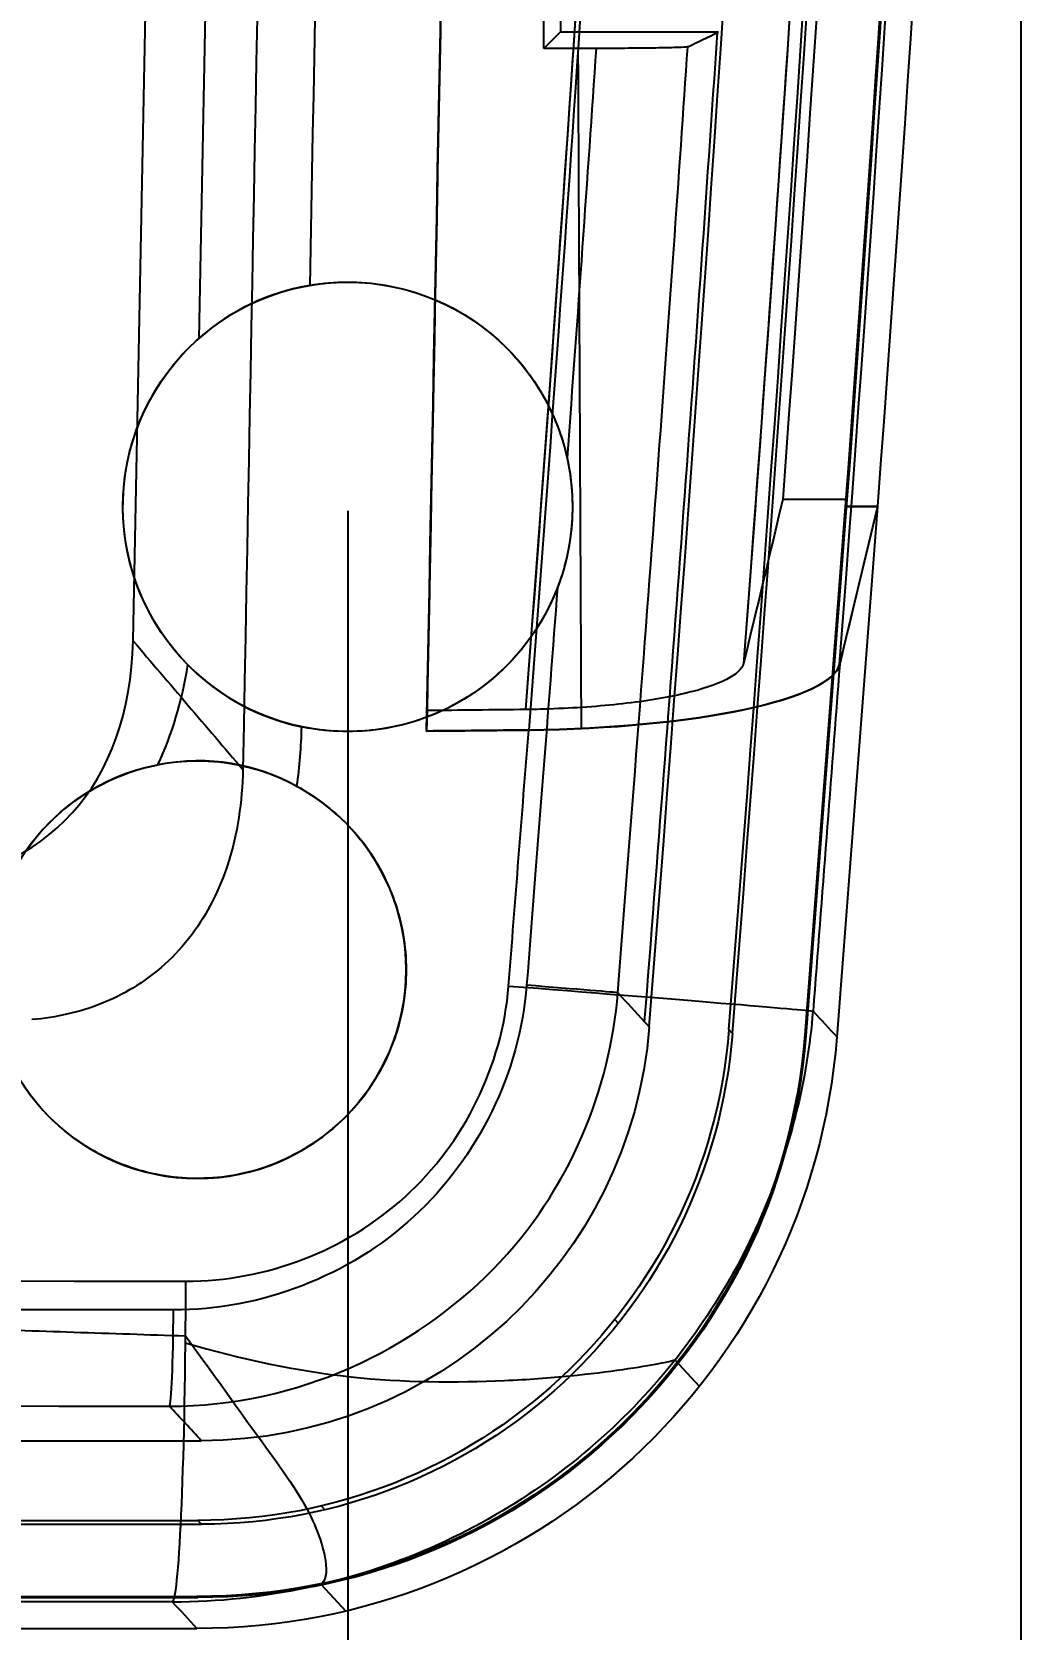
# Model space of a CAD drawing. Header units: inches. Extents: x -850 to 339, y -315 to 884.
# Drawn here: x -644.78 to -629.28, y 413.66 to 438.54 of the extents above; entities that cross this region are included whole.
import ezdxf

# ---------------------------------------------------------------- set-up
doc = ezdxf.new("R2010")
doc.units = ezdxf.units.IN
doc.header["$MEASUREMENT"] = 0
for name, color, linetype, true_color in [('AUXIL$14', 7, 'Continuous', 0xffffff), ('AUXIL$9', 7, 'Continuous', 0xffffff), ('ORTHO$15', 7, 'Continuous', 0xffffff), ('ORTHO$3', 7, 'Continuous', 0xffffff)]:
    doc.layers.add(name, color=color, linetype=linetype, true_color=true_color)
for name, color, linetype in [('VE200I1092$1110100111011', 255, 'Continuous'), ('VE200I1106$0000000000011', 255, 'Continuous'), ('VE200I1111$0000000000011', 255, 'Continuous'), ('VE200I1121$0010000001011', 255, 'Continuous'), ('VE200I1122$0110100001011', 255, 'Continuous'), ('VE200I1155$0000000000011', 255, 'Continuous'), ('VE200I1156$0000000000011', 255, 'Continuous'), ('VE200I1157$0000000000011', 255, 'Continuous'), ('VE200I1160$0000000000011', 255, 'Continuous'), ('VE200I1161$0000000000011', 255, 'Continuous'), ('VE200I1162$0000000000011', 255, 'Continuous'), ('VE200I1163$0000000000011', 255, 'Continuous'), ('VE200I1164$0000000000011', 255, 'Continuous'), ('VE200I1304$0010000001011', 255, 'Continuous'), ('VE200I1305$1110101111011', 255, 'Continuous'), ('VE200I1306$1000001110011', 255, 'Continuous'), ('VE200I1307$0110101011011', 255, 'Continuous'), ('VE200I1308$0000001010011', 255, 'Continuous'), ('VE200I1309$0000000000011', 255, 'Continuous'), ('VE200I1310$0000000000011', 255, 'Continuous'), ('VE200I1311$0000000000011', 255, 'Continuous'), ('VE200I1312$0000000000011', 255, 'Continuous'), ('VE200I1385$0000000000011', 255, 'Continuous'), ('VE200I1387$0000000000011', 255, 'Continuous'), ('VE200I1388$0000000000011', 255, 'Continuous'), ('VE200I1389$0000000000011', 255, 'Continuous'), ('VE200I1390$0000000000011', 255, 'Continuous'), ('VE200I1391$0000000000011', 255, 'Continuous'), ('VE200I356$1100101110011', 255, 'Continuous'), ('VE200I359$1100111110011', 255, 'Continuous'), ('VE200I362$1110101111011', 255, 'Continuous'), ('VE200I363$0000000000011', 255, 'Continuous'), ('VE200I367$0110101011011', 255, 'Continuous'), ('VE200I368$1110101111011', 255, 'Continuous'), ('VE200I369$1110101111011', 255, 'Continuous'), ('VE200I371$1110101111011', 255, 'Continuous'), ('VE200I375$0010000001011', 255, 'Continuous'), ('VE200I390$0000000000011', 255, 'Continuous'), ('VE200I391$0000000000011', 255, 'Continuous'), ('VE200I392$0110101011011', 255, 'Continuous'), ('VE200I393$0000000000011', 255, 'Continuous'), ('VE200I394$1100101110011', 255, 'Continuous'), ('VE200I400$0000000000011', 255, 'Continuous'), ('VE200I402$0000000000011', 255, 'Continuous'), ('VE200I403$0000000000011', 255, 'Continuous'), ('VE200I418$0000000000011', 255, 'Continuous'), ('VE200I419$0000000000011', 255, 'Continuous'), ('VE200I420$0000000000011', 255, 'Continuous'), ('VE200I496$0000000000011', 255, 'Continuous'), ('VE200I497$0000000000011', 255, 'Continuous'), ('VE200I527$0000000000011', 255, 'Continuous'), ('VE200I528$0000000000011', 255, 'Continuous'), ('VE200I575$0001000000011', 255, 'Continuous'), ('VE200I576$0000000000011', 255, 'Continuous'), ('VE200I587$0000000000011', 255, 'Continuous'), ('VE200I588$0000000000011', 255, 'Continuous'), ('VE200I589$0000000000011', 255, 'Continuous'), ('VE200I612$1111101111011', 255, 'Continuous'), ('VE200I613$1110101111011', 255, 'Continuous'), ('VE200I614$1110101111011', 255, 'Continuous'), ('VE200I615$1100100100011', 255, 'Continuous'), ('VE200I616$1000001100011', 255, 'Continuous'), ('VE200I623$1100101110011', 255, 'Continuous'), ('VE200I650$1110101111011', 255, 'Continuous'), ('VE200I652$0000000000011', 255, 'Continuous'), ('VE200I653$0000000000011', 255, 'Continuous'), ('VE200I662$1110101111011', 255, 'Continuous'), ('VE200I663$1110101111011', 255, 'Continuous'), ('VE200I664$1110101111011', 255, 'Continuous'), ('VE200I665$1110101111011', 255, 'Continuous'), ('VE200I666$1110101111011', 255, 'Continuous'), ('VE200I668$0110101011011', 255, 'Continuous'), ('VE200I669$0110101011011', 255, 'Continuous'), ('VE200I671$0000000000011', 255, 'Continuous'), ('VE200I672$0000000000011', 255, 'Continuous'), ('VE200I684$0110101011011', 255, 'Continuous'), ('VE200I685$0110101011011', 255, 'Continuous'), ('VE200I718$1010000101011', 255, 'Continuous'), ('VE200I719$1110100101011', 255, 'Continuous'), ('VE200I720$1111100101011', 255, 'Continuous'), ('VE200I740$0000000000011', 255, 'Continuous'), ('VE200I759$0000000000011', 255, 'Continuous'), ('VE200I765$0000000000011', 255, 'Continuous'), ('VE200I766$0000000000011', 255, 'Continuous'), ('VE200I767$0000000000011', 255, 'Continuous'), ('VE200I776$0000000000011', 255, 'Continuous'), ('VE200I777$0000000000011', 255, 'Continuous'), ('VE200I778$0000000000011', 255, 'Continuous'), ('VE200I779$0000000000011', 255, 'Continuous'), ('VE200I847$0110101011011', 255, 'Continuous'), ('VE200I848$0110101011011', 255, 'Continuous'), ('VE200I850$0000000000011', 255, 'Continuous'), ('VE200I863$0010000001011', 255, 'Continuous'), ('VE200I864$0110100001011', 255, 'Continuous'), ('VE200I878$0000000000011', 255, 'Continuous'), ('VE200I879$0000000000111', 255, 'Continuous'), ('VE200I887$0110101011011', 255, 'Continuous'), ('VE200I889$0000000000011', 255, 'Continuous'), ('VE200I890$0000000000011', 255, 'Continuous'), ('VE200I891$0000000000011', 255, 'Continuous'), ('VE200I892$0000000000011', 255, 'Continuous'), ('VE200I893$0000000000011', 255, 'Continuous'), ('VE200I909$0000000000011', 255, 'Continuous'), ('VE200I944$1000000100011', 255, 'Continuous'), ('VE200I965$1110101111011', 255, 'Continuous'), ('VE200I966$1000000100011', 255, 'Continuous'), ('VE200I967$1000000100011', 255, 'Continuous'), ('VE200I968$1100101110011', 255, 'Continuous')]:
    doc.layers.add(name, color=color, linetype=linetype)
doc.dimstyles.get("Standard").update_dxf_attribs({"dimtxt": 5, "dimasz": 0.18, "dimexe": 0.18, "dimexo": 0.0625, "dimgap": 0.09, "dimtad": 0, "dimtih": 1, "dimtoh": 1, "dimzin": 0, "dimdsep": 46, "dimtxsty": 'Standard', "dimcen": 0.09, "dimclrt": 3, "dimadec": 0, "dimazin": 0, "dimtfac": 1, "dimtofl": 0, "dimtmove": 0, "dimatfit": 3, "dimfxl": 0, "dimtolj": 1, "dimtzin": 0, "dimarcsym": 0})

# ---------------------------------------------------------------- blocks, each defined once
blk = doc.blocks.new('*D51')
at = {"color": 0, "lineweight": -2}
for p, q in [((-711.048, 482.323), (-711.048, 390.817)), ((-629.379, 479.825), (-629.379, 390.817)), ((-710.868, 390.997), (-679.47, 390.997)), ((-629.559, 390.997), (-660.957, 390.997))]:
    blk.add_line(p, q, dxfattribs=at)
at = {"color": 0}
for points in [[(-710.868, 391.027), (-710.868, 390.967), (-711.048, 390.997)], [(-629.559, 391.027), (-629.559, 390.967), (-629.379, 390.997)]]:
    blk.add_solid(points, dxfattribs=at)
at = {"layer": 'Defpoints', "color": 0}
for p in [(-711.048, 482.386, 0.5), (-629.379, 479.888, 0.5), (-629.379, 390.997)]:
    blk.add_point(p, dxfattribs=at)
at = {"color": 3, "insert": (-670.213, 390.997), "char_height": 5, "attachment_point": 5}
blk.add_mtext('\\A1;81.67', dxfattribs=at)
blk = doc.blocks.new('*D45')
at = {"color": 0, "lineweight": -2}
for p, q in [((-700.54, 431.081), (-700.54, 406.288)), ((-639.86, 431.081), (-639.86, 406.288)), ((-700.36, 406.468), (-679.874, 406.468)), ((-640.04, 406.468), (-660.527, 406.468))]:
    blk.add_line(p, q, dxfattribs=at)
at = {"color": 0}
for points in [[(-700.36, 406.498), (-700.36, 406.438), (-700.54, 406.468)], [(-640.04, 406.498), (-640.04, 406.438), (-639.86, 406.468)]]:
    blk.add_solid(points, dxfattribs=at)
at = {"layer": 'Defpoints', "color": 0}
for p in [(-700.54, 431.143, 8.6), (-639.86, 431.143, 8.6), (-639.86, 406.468)]:
    blk.add_point(p, dxfattribs=at)
at = {"color": 3, "insert": (-670.2, 406.468), "char_height": 5, "attachment_point": 5}
blk.add_mtext('\\A1;60.68', dxfattribs=at)
blk = doc.blocks.new('*D78')
at = {"color": 0, "lineweight": -2}
for p, q in [((-654.843, 521.966), (-649.636, 521.966)), ((-649.816, 521.786), (-649.816, 476.22)), ((-649.816, 425.474), (-649.816, 471.04)), ((-646.671, 425.294), (-649.996, 425.294))]:
    blk.add_line(p, q, dxfattribs=at)
at = {"color": 0}
for points in [[(-649.846, 521.786), (-649.786, 521.786), (-649.816, 521.966)], [(-649.846, 425.474), (-649.786, 425.474), (-649.816, 425.294)]]:
    blk.add_solid(points, dxfattribs=at)
at = {"layer": 'Defpoints', "color": 0}
for p in [(-654.906, 521.966, 2), (-649.816, 425.294), (-646.609, 425.294, 2)]:
    blk.add_point(p, dxfattribs=at)
at = {"color": 3, "insert": (-649.816, 473.63), "char_height": 5, "attachment_point": 5}
blk.add_mtext('\\A1;96.67', dxfattribs=at)

msp = doc.modelspace()

# ---------------------------------------------------------------- linework, layer by layer
at = {"layer": 'AUXIL$14', "color": 9}
for p, q in [((-640.271, 415.582, -13), (-640.216, 415.523, -14.7)), ((-640.008, 414.432, -12.5), (-639.991, 414.414, -13)), ((-640.272, 414.357, -0.711), (-639.891, 413.945, -12.5))]:
    msp.add_line(p, q, dxfattribs=at)
msp.add_open_spline([(-670.2, 419.102, 4.7), (-656.284, 418.7, 4.702), (-642.385, 418.231, 4.051)], degree=2, dxfattribs=at)
msp.add_open_spline([(-642.385, 418.23, 4.051), (-642.016, 417.728, 3.957), (-641.36, 416.793, 3.592), (-640.589, 415.771, 2.693), (-640.29, 415.104, 1.731), (-640.163, 414.596, 0.69), (-640.202, 414.406, -0.139), (-640.29, 414.356, -0.714)], degree=3, knots=[0, 0, 0, 0, 0.256342, 0.512653, 0.638886, 0.763236, 1, 1, 1, 1], dxfattribs=at)
at = {"layer": 'AUXIL$9', "color": 9}
for p, q in [((-635.701, 418.487, -13), (-635.646, 418.428, -14.7)), ((-634.777, 417.756, -12.5), (-634.761, 417.739, -13)), ((-634.763, 417.853, -0.802), (-634.386, 417.445, -12.5))]:
    msp.add_line(p, q, dxfattribs=at)
msp.add_open_spline([(-642.386, 418.124, 4.032), (-641.515, 417.867, 3.973), (-639.853, 417.51, 3.678), (-637.774, 417.499, 2.991), (-636.384, 417.602, 2.085), (-635.549, 417.707, 1.251), (-634.968, 417.807, 0.266), (-634.801, 417.843, -0.443), (-634.764, 417.857, -0.811)], degree=3, knots=[0, 0, 0, 0, 0.27109, 0.530946, 0.655934, 0.775925, 0.890407, 1, 1, 1, 1], dxfattribs=at)
at = {"layer": 'ORTHO$15', "color": 30}
msp.add_open_spline([(-636.275, 438.24, 3.843), (-636.225, 427.704, 3.77)], degree=1, dxfattribs=at)
at = {"layer": 'ORTHO$3', "color": 30}
msp.add_open_spline([(-636.275, 438.24, 3.843), (-636.225, 427.704, 3.77)], degree=1, dxfattribs=at)
at = {"layer": 'VE200I1092$1110100111011', "color": 9, "extrusion": (-0.999142, 0.001445, 0.04139)}
msp.add_arc((-418.152, -27.493, 642.606), 5, 2.0018, 90.0034, dxfattribs=at)
at = {"layer": 'VE200I1106$0000000000011', "color": 9, "extrusion": (-0.999149, 0.00144, 0.041225)}
msp.add_arc((-417.708, -25.887, 642.718), 1.5, 2.0017, 90.0034, dxfattribs=at)
at = {"layer": 'VE200I1111$0000000000011', "color": 9, "extrusion": (0, 0, -1)}
msp.add_ellipse((-642.218, 423.679, -12.5), major_axis=(6.456, -6.984), ratio=0.998871, start_param=5.537637, end_param=7.028722, dxfattribs=at)
at = {"layer": 'VE200I1121$0010000001011', "color": 9}
msp.add_line((-647.85, 414.156, -13), (-642.191, 414.156, -13), dxfattribs=at)
at = {"layer": 'VE200I1122$0110100001011', "color": 9}
msp.add_line((-642.191, 414.156, -13), (-642.207, 414.174, -12.5), dxfattribs=at)
at = {"layer": 'VE200I1155$0000000000011', "color": 9}
msp.add_open_spline([(-640.656, 426.792, 2.048), (-640.336, 426.619, 2.034), (-640.041, 426.389, 2.021), (-639.796, 426.12, 2.01), (-639.552, 425.851, 1.999), (-639.35, 425.535, 1.99), (-639.208, 425.2, 1.983), (-639.066, 424.865, 1.976), (-638.98, 424.501, 1.972), (-638.957, 424.138, 1.971), (-638.934, 423.776, 1.97), (-638.973, 423.404, 1.972), (-639.071, 423.054, 1.977), (-639.169, 422.704, 1.981), (-639.329, 422.367, 1.989), (-639.538, 422.069, 1.998), (-639.746, 421.771, 2.008), (-640.008, 421.505, 2.02), (-640.304, 421.293, 2.033), (-640.599, 421.081, 2.046), (-640.935, 420.917, 2.061), (-641.284, 420.814, 2.076), (-641.633, 420.712, 2.091), (-642.005, 420.668, 2.107), (-642.368, 420.687, 2.122), (-642.732, 420.706, 2.137), (-643.097, 420.787, 2.152), (-643.434, 420.926, 2.165), (-643.771, 421.064, 2.179), (-644.088, 421.262, 2.191), (-644.36, 421.504, 2.202), (-644.62, 421.735, 2.212), (-644.844, 422.011, 2.22), (-645.018, 422.312, 2.227)], degree=3, knots=[0, 0, 0, 0, 0.091322, 0.091322, 0.091322, 0.182648, 0.182648, 0.182648, 0.273906, 0.273906, 0.273906, 0.365088, 0.365088, 0.365088, 0.456254, 0.456254, 0.456254, 0.547471, 0.547471, 0.547471, 0.63878, 0.63878, 0.63878, 0.73017, 0.73017, 0.73017, 0.821593, 0.821593, 0.821593, 0.912993, 0.912993, 0.912993, 1, 1, 1, 1], dxfattribs=at)
at = {"layer": 'VE200I1156$0000000000011', "color": 9, "extrusion": (0, 0, -1)}
msp.add_arc((642.2, 423.932), 3.25, 15.0604, 79.0683, dxfattribs=at)
at = {"layer": 'VE200I1157$0000000000011', "color": 9, "extrusion": (0, 0, -1)}
msp.add_circle((642.2, 423.932, 11.7), 3.25, dxfattribs=at)
at = {"layer": 'VE200I1160$0000000000011', "color": 9}
msp.add_circle((-639.86, 431.143, -4.4), 3.5, dxfattribs=at)
at = {"layer": 'VE200I1161$0000000000011', "color": 9, "extrusion": (0, 0, -1)}
msp.add_arc((639.86, 431.143), 3.5, 315.3268, 48.5037, dxfattribs=at)
at = {"layer": 'VE200I1162$0000000000011', "color": 9}
msp.add_open_spline([(-640.451, 434.593, 2.039), (-640.065, 434.659, 2.022), (-639.662, 434.66, 2.004), (-639.275, 434.594, 1.986), (-638.889, 434.528, 1.968), (-638.508, 434.395, 1.95), (-638.165, 434.205, 1.934), (-637.822, 434.015, 1.917), (-637.507, 433.763, 1.902), (-637.246, 433.47, 1.889), (-636.985, 433.178, 1.876), (-636.772, 432.836, 1.866), (-636.623, 432.473, 1.858), (-636.547, 432.29, 1.854), (-636.488, 432.099, 1.851), (-636.444, 431.906, 1.849)], degree=3, knots=[0, 0, 0, 0, 0.222302, 0.222302, 0.222302, 0.444605, 0.444605, 0.444605, 0.666888, 0.666888, 0.666888, 0.88899, 0.88899, 0.88899, 1, 1, 1, 1], dxfattribs=at)
at = {"layer": 'VE200I1163$0000000000011', "color": 9}
msp.add_open_spline([(-636.444, 431.906, 1.849), (-636.359, 431.524, 1.845), (-636.339, 431.122, 1.835), (-636.384, 430.734, 1.839), (-636.419, 430.443, 1.842), (-636.49, 430.155, 1.852), (-636.595, 429.882, 1.857)], degree=3, knots=[0, 0, 0, 0, 0.573777, 0.573777, 0.573777, 1, 1, 1, 1], dxfattribs=at)
at = {"layer": 'VE200I1164$0000000000011', "color": 9}
msp.add_open_spline([(-636.595, 429.882, 1.857), (-636.737, 429.516, 1.864), (-636.943, 429.17, 1.874), (-637.197, 428.872, 1.887), (-637.451, 428.575, 1.899), (-637.76, 428.316, 1.914), (-638.098, 428.119, 1.931), (-638.436, 427.922, 1.947), (-638.814, 427.78, 1.965), (-639.198, 427.706, 1.982), (-639.583, 427.632, 2), (-639.986, 427.624, 2.019), (-640.374, 427.681, 2.036), (-640.444, 427.691, 2.039), (-640.513, 427.704, 2.042), (-640.581, 427.718, 2.045)], degree=3, knots=[0, 0, 0, 0, 0.239271, 0.239271, 0.239271, 0.478527, 0.478527, 0.478527, 0.717991, 0.717991, 0.717991, 0.957672, 0.957672, 0.957672, 1, 1, 1, 1], dxfattribs=at)
at = {"layer": 'VE200I1304$0010000001011', "color": 9}
msp.add_open_spline([(-631.777, 517.062, -1.093), (-631.704, 513.329, -1.097), (-631.54, 505.86, -1.103), (-631.239, 494.739, -1.106), (-631.207, 483.665, -1.103), (-631.439, 468.926, -1.09), (-632.177, 450.577, -1.06), (-633.146, 435.98, -1.02), (-633.696, 428.704, -0.995)], degree=3, knots=[0, 0, 0, 0, 0.125, 0.25, 0.375, 0.5, 0.75, 1, 1, 1, 1], dxfattribs=at)
at = {"layer": 'VE200I1305$1110101111011', "color": 9}
msp.add_line((-632.198, 428.693, -0.943), (-631.605, 431.149, -12.5), dxfattribs=at)
at = {"layer": 'VE200I1306$1000001110011', "color": 9}
msp.add_line((-631.609, 431.149, -12.5), (-632.107, 431.149, -12.5), dxfattribs=at)
at = {"layer": 'VE200I1307$0110101011011', "color": 9}
msp.add_line((-632.107, 431.149, -12.5), (-632.081, 431.255, -13), dxfattribs=at)
at = {"layer": 'VE200I1308$0000001010011', "color": 9}
msp.add_line((-632.085, 431.255, -13), (-633.086, 431.255, -13), dxfattribs=at)
at = {"layer": 'VE200I1309$0000000000011', "color": 9}
msp.add_open_spline([(-633.086, 431.255, -13), (-633.287, 430.411, -9.027), (-633.49, 429.56, -5.025), (-633.696, 428.704, -0.995)], degree=3, dxfattribs=at)
at = {"layer": 'VE200I1310$0000000000011', "color": 9}
msp.add_open_spline([(-633.696, 428.704, -0.995), (-633.716, 428.618, -0.593), (-633.809, 428.532, -0.189), (-633.964, 428.453, 0.184), (-634.12, 428.374, 0.557), (-634.343, 428.299, 0.909), (-634.616, 428.235, 1.21), (-634.889, 428.171, 1.511), (-635.219, 428.116, 1.769), (-635.579, 428.075, 1.962), (-635.933, 428.035, 2.152), (-636.326, 428.007, 2.284), (-636.725, 427.994, 2.346), (-636.845, 427.99, 2.364), (-636.965, 427.987, 2.376), (-637.086, 427.986, 2.382)], degree=3, knots=[0, 0, 0, 0, 0.234245, 0.234245, 0.234245, 0.468495, 0.468495, 0.468495, 0.702374, 0.702374, 0.702374, 0.932217, 0.932217, 0.932217, 1, 1, 1, 1], dxfattribs=at)
at = {"layer": 'VE200I1311$0000000000011', "color": 9, "extrusion": (-8.87953e-16, -0.978148, -0.207912)}
msp.add_ellipse((-670.2, 570.358, -667.429), major_axis=(0, -142.547, 670.629), ratio=0.978148, start_param=6.233787, end_param=6.236084, dxfattribs=at)
at = {"layer": 'VE200I1312$0000000000011', "color": 9}
msp.add_line((-638.625, 427.97, 2.456), (-638.631, 427.651, 3.958), dxfattribs=at)
at = {"layer": 'VE200I1385$0000000000011', "color": 9}
msp.add_line((-636.807, 438.281, 1.867), (-636.807, 439.897, 1.867), dxfattribs=at)
at = {"layer": 'VE200I1387$0000000000011', "color": 9}
msp.add_line((-636.549, 439.639, -12.9), (-636.549, 438.539, -12.9), dxfattribs=at)
at = {"layer": 'VE200I1388$0000000000011', "color": 9}
msp.add_open_spline([(-634.565, 438.307, 0.38), (-634.571, 438.305, 0.548), (-634.606, 438.302, 0.717), (-634.668, 438.299, 0.873), (-634.729, 438.296, 1.029), (-634.818, 438.294, 1.177), (-634.928, 438.291, 1.305), (-635.037, 438.289, 1.432), (-635.17, 438.287, 1.542), (-635.316, 438.286, 1.626), (-635.462, 438.284, 1.711), (-635.624, 438.283, 1.771), (-635.79, 438.283, 1.802), (-635.857, 438.282, 1.815), (-635.925, 438.282, 1.823), (-635.993, 438.282, 1.826)], degree=3, knots=[0, 0, 0, 0, 0.22696, 0.22696, 0.22696, 0.453894, 0.453894, 0.453894, 0.68122, 0.68122, 0.68122, 0.909055, 0.909055, 0.909055, 1, 1, 1, 1], dxfattribs=at)
at = {"layer": 'VE200I1389$0000000000011', "color": 9, "extrusion": (0, -0.999848, -0.017452)}
msp.add_ellipse((-670.2, 449.964, -667.429), major_axis=(0, -11.697, 670.129), ratio=0.999848, start_param=6.232117, end_param=6.233334, dxfattribs=at)
at = {"layer": 'VE200I1390$0000000000011', "color": 9}
msp.add_line((-636.807, 438.281, 1.867), (-636.549, 438.539, -12.9), dxfattribs=at)
at = {"layer": 'VE200I1391$0000000000011', "color": 9}
msp.add_line((-636.549, 438.539, -12.9), (-634.087, 438.539, -12.9), dxfattribs=at)
at = {"layer": 'VE200I356$1100101110011', "color": 30, "extrusion": (8.87953e-16, 0.978148, 0.207912)}
msp.add_ellipse((-670.2, 570.358, -667.429), major_axis=(0, -142.865, 672.129), ratio=0.978148, start_param=0.046986, end_param=0.049353, dxfattribs=at)
at = {"layer": 'VE200I359$1100111110011', "color": 30, "extrusion": (0.999808, -0.019598, 0)}
msp.add_ellipse((-670.2, -1182.903, -667.429), major_axis=(-672.129, -34289.68), ratio=0.019598, start_param=4.662685, end_param=4.665403, dxfattribs=at)
at = {"layer": 'VE200I362$1110101111011', "color": 30}
msp.add_open_spline([(-629.858, 516.109, -12.5), (-629.716, 509.025, -12.5), (-629.492, 501.942, -12.5), (-629.282, 487.772, -12.5), (-629.332, 480.686, -12.5), (-629.801, 459.437, -12.5), (-630.567, 445.282, -12.5), (-631.611, 431.149, -12.5)], degree=3, knots=[0, 0, 0, 0, 0.25, 0.25, 0.5, 0.5, 1, 1, 1, 1], dxfattribs=at)
at = {"layer": 'VE200I363$0000000000011', "color": 30}
msp.add_line((-632.087, 431.255, -13), (-633.086, 431.255, -13), dxfattribs=at)
at = {"layer": 'VE200I367$0110101011011', "color": 30}
msp.add_open_spline([(-630.341, 516.094, -13), (-630.199, 509.019, -13), (-629.975, 501.946, -13), (-629.765, 487.794, -13), (-629.815, 480.719, -13), (-630.283, 459.496, -13), (-631.047, 445.368, -13), (-632.087, 431.255, -13)], degree=3, knots=[0, 0, 0, 0, 0.25, 0.25, 0.5, 0.5, 1, 1, 1, 1], dxfattribs=at)
at = {"layer": 'VE200I368$1110101111011', "color": 30}
msp.add_open_spline([(-637.042, 427.667, 3.882), (-635.77, 427.68, 3.819), (-634.557, 427.798, 3.264), (-632.799, 428.174, 1.497), (-632.263, 428.428, 0.3), (-632.2, 428.693, -0.943)], degree=3, knots=[0, 0, 0, 0, 0.5, 0.5, 1, 1, 1, 1], dxfattribs=at)
at = {"layer": 'VE200I369$1110101111011', "color": 30}
msp.add_open_spline([(-632.2, 428.693, -0.943), (-631.127, 442.906, -0.996), (-630.301, 457.172, -1.039), (-629.749, 478.943, -1.068), (-629.678, 486.413, -1.072), (-629.821, 497.676, -1.065), (-629.918, 501.406, -1.059), (-630.105, 508.821, -1.049), (-630.186, 512.505, -1.045), (-630.26, 516.216, -1.041)], degree=3, knots=[0, 0, 0, 0, 0.488886, 0.488886, 0.744443, 0.744443, 0.872222, 0.872222, 1, 1, 1, 1], dxfattribs=at)
at = {"layer": 'VE200I371$1110101111011', "color": 30}
msp.add_open_spline([(-634.994, 516.116, 3.777), (-634.92, 512.429, 3.773), (-634.724, 505.054, 3.763), (-634.467, 493.991, 3.749), (-634.444, 482.925, 3.748), (-634.695, 468.172, 3.762), (-635.47, 449.744, 3.803), (-636.474, 435.022, 3.854), (-637.042, 427.667, 3.882)], degree=3, knots=[0, 0, 0, 0, 0.125, 0.25, 0.375, 0.5, 0.75, 1, 1, 1, 1], dxfattribs=at)
at = {"layer": 'VE200I375$0010000001011', "color": 30}
msp.add_open_spline([(-630.358, 516.099, -12.5), (-630.216, 509.015, -12.5), (-629.992, 501.932, -12.5), (-629.783, 487.762, -12.5), (-629.832, 480.677, -12.5), (-630.303, 459.426, -12.5), (-631.07, 445.28, -12.5), (-632.112, 431.149, -12.5)], degree=3, knots=[0, 0, 0, 0, 0.25, 0.25, 0.5, 0.5, 1, 1, 1, 1], dxfattribs=at)
at = {"layer": 'VE200I390$0000000000011', "color": 30}
msp.add_open_spline([(-631.359, 516.948, -13), (-631.219, 509.803, -13), (-630.994, 502.659, -13), (-630.766, 488.366, -13), (-630.808, 481.219, -13), (-631.269, 459.785, -13), (-632.042, 445.511, -13), (-633.086, 431.255, -13)], degree=3, knots=[0, 0, 0, 0, 0.25, 0.25, 0.5, 0.5, 1, 1, 1, 1], dxfattribs=at)
at = {"layer": 'VE200I391$0000000000011', "color": 30}
msp.add_open_spline([(-633.086, 431.255, -13), (-633.286, 430.412, -9.032), (-633.49, 429.561, -5.03), (-633.696, 428.704, -0.995)], degree=3, dxfattribs=at)
at = {"layer": 'VE200I392$0110101011011', "color": 30, "extrusion": (-8.72443e-09, -0.978148, -0.207912)}
msp.add_arc((-25058.442, -1313.284, -419.129), 24456.351, 2.8380415, 2.8392405, dxfattribs=at)
at = {"layer": 'VE200I393$0000000000011', "color": 30}
msp.add_line((-632.112, 431.149, -12.5), (-631.611, 431.149, -12.5), dxfattribs=at)
at = {"layer": 'VE200I394$1100101110011', "color": 30}
msp.add_open_spline([(-631.611, 431.149, -12.5), (-631.801, 430.353, -8.755), (-631.997, 429.534, -4.903), (-632.199, 428.693, -0.943)], degree=3, dxfattribs=at)
at = {"layer": 'VE200I400$0000000000011', "color": 30, "extrusion": (-8.87953e-16, -0.978148, -0.207912)}
msp.add_ellipse((-670.2, 570.358, -667.429), major_axis=(0, -142.547, 670.629), ratio=0.978148, start_param=6.233787, end_param=6.236084, dxfattribs=at)
at = {"layer": 'VE200I402$0000000000011', "color": 30, "extrusion": (0.999808, -0.019598, 0)}
msp.add_ellipse((-670.2, -1182.903, -667.429), major_axis=(-670.629, -34213.155), ratio=0.019598, start_param=4.662574, end_param=4.665288, dxfattribs=at)
at = {"layer": 'VE200I403$0000000000011', "color": 30}
msp.add_line((-638.625, 427.97, 2.456), (-638.631, 427.651, 3.958), dxfattribs=at)
at = {"layer": 'VE200I418$0000000000011', "color": 30}
msp.add_open_spline([(-631.777, 517.062, -1.093), (-631.705, 513.333, -1.097), (-631.624, 509.608, -1.101), (-631.437, 502.156, -1.111), (-631.335, 498.406, -1.116), (-631.176, 487.118, -1.124), (-631.239, 479.612, -1.121), (-631.777, 457.606, -1.093), (-632.604, 443.134, -1.049), (-633.696, 428.704, -0.995)], degree=3, knots=[0, 0, 0, 0, 0.127155, 0.127155, 0.25431, 0.25431, 0.508619, 0.508619, 1, 1, 1, 1], dxfattribs=at)
at = {"layer": 'VE200I419$0000000000011', "color": 30}
msp.add_open_spline([(-633.696, 428.704, -0.995), (-633.716, 428.618, -0.593), (-633.809, 428.532, -0.189), (-633.964, 428.453, 0.184), (-634.12, 428.374, 0.557), (-634.343, 428.299, 0.909), (-634.616, 428.235, 1.21), (-634.889, 428.171, 1.511), (-635.219, 428.116, 1.769), (-635.579, 428.075, 1.962), (-635.933, 428.035, 2.152), (-636.326, 428.007, 2.284), (-636.725, 427.994, 2.346), (-636.845, 427.99, 2.364), (-636.965, 427.987, 2.376), (-637.086, 427.986, 2.382)], degree=3, knots=[0, 0, 0, 0, 0.234245, 0.234245, 0.234245, 0.468495, 0.468495, 0.468495, 0.702374, 0.702374, 0.702374, 0.932217, 0.932217, 0.932217, 1, 1, 1, 1], dxfattribs=at)
at = {"layer": 'VE200I420$0000000000011', "color": 30}
msp.add_open_spline([(-637.086, 427.986, 2.382), (-635.955, 442.699, 2.326), (-635.097, 457.439, 2.281), (-634.551, 479.658, 2.252), (-634.488, 487.126, 2.248), (-634.647, 498.328, 2.257), (-634.748, 502.061, 2.262), (-634.937, 509.527, 2.272), (-635.018, 513.261, 2.277), (-635.091, 516.994, 2.28)], degree=3, knots=[0, 0, 0, 0, 0.497, 0.497, 0.7485, 0.7485, 0.87425, 0.87425, 1, 1, 1, 1], dxfattribs=at)
at = {"layer": 'VE200I496$0000000000011', "color": 9}
msp.add_open_spline([(-635.993, 438.282, 1.826), (-636.128, 436.274, 1.833), (-636.279, 434.148, 1.841), (-636.444, 431.906, 1.849)], degree=3, dxfattribs=at)
at = {"layer": 'VE200I497$0000000000011', "color": 9, "extrusion": (-0.765897, 0.015013, 0.642788)}
msp.add_ellipse((-670.2, 27580.979, -667.429), major_axis=(-513.308, -44632.345, 430.799), ratio=0.015013, start_param=0.916977, end_param=0.91805, dxfattribs=at)
at = {"layer": 'VE200I527$0000000000011', "color": 9, "extrusion": (0.999808, -0.019598, 0)}
msp.add_ellipse((-670.2, -1182.903, -667.429), major_axis=(-670.629, -34213.155), ratio=0.019598, start_param=4.662574, end_param=4.665288, dxfattribs=at)
at = {"layer": 'VE200I528$0000000000011', "color": 9}
msp.add_open_spline([(-637.086, 427.986, 2.382), (-636.517, 435.387, 2.354), (-635.517, 450.203, 2.303), (-634.756, 468.747, 2.263), (-634.518, 483.593, 2.25), (-634.558, 494.729, 2.252), (-634.825, 505.862, 2.266), (-635.019, 513.283, 2.277), (-635.091, 516.994, 2.28)], degree=3, knots=[0, 0, 0, 0, 0.25, 0.5, 0.625, 0.75, 0.875, 1, 1, 1, 1], dxfattribs=at)
at = {"layer": 'VE200I575$0001000000011', "color": 9}
msp.add_open_spline([(-635.236, 423.122, -12.5), (-634.832, 428.257, -12.499), (-634.447, 433.393, -12.499), (-634.102, 438.532, -12.5)], degree=3, dxfattribs=at)
at = {"layer": 'VE200I576$0000000000011', "color": 9}
msp.add_line((-634.102, 438.532, -12.5), (-634.088, 438.539, -12.9), dxfattribs=at)
at = {"layer": 'VE200I587$0000000000011', "color": 9, "extrusion": (-0.078475, -0.996908, 0.003884)}
msp.add_arc((-668.433, 1.829, -372.38), 1.5, 2, 87.1753, dxfattribs=at)
at = {"layer": 'VE200I588$0000000000011', "color": 9}
msp.add_open_spline([(-635.654, 423.574, 0.435), (-635.193, 429.429, 0.412), (-634.832, 434.34, 0.394), (-634.565, 438.307, 0.38)], degree=3, dxfattribs=at)
at = {"layer": 'VE200I589$0000000000011', "color": 9}
msp.add_open_spline([(-634.565, 438.307, 0.38), (-634.41, 438.382, -3.913), (-634.255, 438.457, -8.207), (-634.099, 438.532, -12.5)], degree=3, dxfattribs=at)
at = {"layer": 'VE200I612$1111101111011', "color": 9}
msp.add_open_spline([(-698.02, 419.082, 4.124), (-679.484, 419.109, 4.892), (-660.917, 419.109, 4.892), (-642.381, 419.082, 4.124)], degree=3, dxfattribs=at)
at = {"layer": 'VE200I613$1110101111011', "color": 9}
msp.add_open_spline([(-642.381, 419.082, 4.124), (-641.757, 419.082, 4.098), (-640.512, 419.319, 4.045), (-638.885, 420.307, 3.971), (-637.749, 421.836, 3.916), (-637.404, 423.057, 3.899), (-637.355, 423.679, 3.897)], degree=3, dxfattribs=at)
at = {"layer": 'VE200I614$1110101111011', "color": 9}
msp.add_open_spline([(-637.355, 423.68, 3.897), (-637.251, 425.009, 3.892), (-637.146, 426.338, 3.887), (-637.042, 427.667, 3.882)], degree=3, dxfattribs=at)
at = {"layer": 'VE200I615$1100100100011', "color": 9, "extrusion": (-8.87953e-16, -0.978148, -0.207912)}
msp.add_ellipse((-670.2, 570.358, -667.429), major_axis=(0, -142.865, 672.129), ratio=0.978148, start_param=6.233832, end_param=6.236199, dxfattribs=at)
at = {"layer": 'VE200I616$1000001100011', "color": 9, "extrusion": (-0.999808, 0.019598, 0)}
msp.add_ellipse((-670.2, -1182.903, -667.429), major_axis=(-672.129, -34289.68), ratio=0.019598, start_param=1.617783, end_param=1.6205, dxfattribs=at)
at = {"layer": 'VE200I623$1100101110011', "color": 9}
msp.add_open_spline([(-641.492, 427.051, 4.087), (-641.502, 426.553, 4.087), (-641.574, 426.049, 4.09), (-641.728, 425.575, 4.097), (-641.855, 425.185, 4.102), (-642.043, 424.807, 4.11), (-642.289, 424.478, 4.12), (-642.537, 424.148, 4.131), (-642.853, 423.86, 4.144), (-643.207, 423.647, 4.158), (-643.517, 423.46, 4.17), (-643.863, 423.325, 4.184), (-644.215, 423.244, 4.198), (-644.4, 423.201, 4.205), (-644.588, 423.172, 4.212), (-644.776, 423.156, 4.219)], degree=3, knots=[0, 0, 0, 0, 0.266082, 0.266082, 0.266082, 0.485442, 0.485442, 0.485442, 0.706891, 0.706891, 0.706891, 0.899948, 0.899948, 0.899948, 1, 1, 1, 1], dxfattribs=at)
at = {"layer": 'VE200I650$1110101111011', "color": 9, "extrusion": (0, 0, -1)}
msp.add_ellipse((-642.218, 423.679, -12.5), major_axis=(6.795, -7.352), ratio=0.998871, start_param=5.537612, end_param=7.028695, dxfattribs=at)
at = {"layer": 'VE200I652$0000000000011', "color": 9}
msp.add_line((-647.833, 414.174, -12.5), (-642.207, 414.174, -12.5), dxfattribs=at)
at = {"layer": 'VE200I653$0000000000011', "color": 9}
msp.add_line((-632.738, 422.922, -12.5), (-632.107, 431.149, -12.5), dxfattribs=at)
at = {"layer": 'VE200I662$1110101111011', "color": 9}
msp.add_open_spline([(-632.198, 428.693, -0.943), (-632.337, 426.891, -0.936), (-632.475, 425.09, -0.929), (-632.614, 423.288, -0.922)], degree=3, dxfattribs=at)
at = {"layer": 'VE200I663$1110101111011', "color": 9}
msp.add_open_spline([(-632.614, 423.288, -0.922), (-632.489, 423.153, -4.782), (-632.364, 423.018, -8.641), (-632.239, 422.882, -12.5)], degree=3, dxfattribs=at)
at = {"layer": 'VE200I664$1110101111011', "color": 9}
msp.add_line((-632.239, 422.882, -12.5), (-631.605, 431.149, -12.5), dxfattribs=at)
at = {"layer": 'VE200I665$1110101111011', "color": 9, "extrusion": (-9.15934e-16, -0.978148, -0.207912)}
msp.add_ellipse((-637.208, 428.73, -1.12), major_axis=(1.769, 1.002, -4.716), ratio=0.974312, start_param=1.262765, end_param=2.748392, dxfattribs=at)
at = {"layer": 'VE200I666$1110101111011', "color": 9}
msp.add_open_spline([(-637.355, 423.68, 3.899), (-636.12, 423.583, 3.838), (-633.707, 423.39, 2.752), (-632.659, 423.297, 0.316), (-632.616, 423.288, -0.922)], degree=3, dxfattribs=at)
at = {"layer": 'VE200I668$0110101011011', "color": 9}
msp.add_open_spline([(-631.359, 516.948, -13), (-631.219, 509.803, -13), (-630.994, 502.659, -13), (-630.766, 488.366, -13), (-630.808, 481.219, -13), (-631.269, 459.785, -13), (-632.042, 445.511, -13), (-633.086, 431.255, -13)], degree=3, knots=[0, 0, 0, 0, 0.25, 0.25, 0.5, 0.5, 1, 1, 1, 1], dxfattribs=at)
at = {"layer": 'VE200I669$0110101011011', "color": 9, "extrusion": (0, 0, -1)}
msp.add_ellipse((-642.202, 423.662, -13), major_axis=(6.456, -6.984), ratio=0.998871, start_param=5.537644, end_param=7.028722, dxfattribs=at)
at = {"layer": 'VE200I671$0000000000011', "color": 9}
msp.add_line((-647.85, 415.357, -13), (-642.193, 415.357, -13), dxfattribs=at)
at = {"layer": 'VE200I672$0000000000011', "color": 9}
msp.add_open_spline([(-633.923, 423.001, -13), (-632.705, 438.482, -13), (-631.715, 453.983, -13), (-631.057, 477.269, -13), (-630.967, 485.031, -13), (-631.123, 500.551, -13), (-631.385, 508.311, -13), (-631.541, 516.071, -13)], degree=3, knots=[0, 0, 0, 0, 0.5, 0.5, 0.75, 0.75, 1, 1, 1, 1], dxfattribs=at)
at = {"layer": 'VE200I684$0110101011011', "color": 9}
msp.add_open_spline([(-632.738, 422.922, -12.5), (-632.733, 422.916, -12.667), (-632.727, 422.91, -12.833), (-632.722, 422.905, -13)], degree=3, dxfattribs=at)
at = {"layer": 'VE200I685$0110101011011', "color": 9}
msp.add_line((-632.722, 422.905, -13), (-632.081, 431.255, -13), dxfattribs=at)
at = {"layer": 'VE200I718$1010000101011', "color": 9}
msp.add_line((-647.85, 413.673, -12.5), (-642.207, 413.673, -12.5), dxfattribs=at)
at = {"layer": 'VE200I719$1110100101011', "color": 9}
msp.add_open_spline([(-642.207, 413.673, -12.5), (-642.334, 413.811, -8.566), (-642.461, 413.948, -4.631), (-642.588, 414.085, -0.697)], degree=3, dxfattribs=at)
at = {"layer": 'VE200I720$1111100101011', "color": 9, "extrusion": (0, -0.999391, 0.034899)}
msp.add_ellipse((-670.2, 390.809, -667.254), major_axis=(0, -23.297, -667.129), ratio=0.999391, start_param=3.100191, end_param=3.182994, dxfattribs=at)
at = {"layer": 'VE200I740$0000000000011', "color": 9}
msp.add_line((-641.412, 472.925), (-642.179, 433.765), dxfattribs=at)
at = {"layer": 'VE200I759$0000000000011', "color": 9, "extrusion": (-0.765897, 0.015013, 0.642788)}
msp.add_ellipse((-639.86, 431.143, 2.824), major_axis=(3.499, -0.069, 4.171), ratio=0.642788, start_param=1.760127, end_param=2.314642, dxfattribs=at)
at = {"layer": 'VE200I765$0000000000011', "color": 9}
msp.add_open_spline([(-636.595, 429.882, 1.857), (-636.736, 428.011, 1.864), (-636.896, 425.948, 1.872), (-637.074, 423.692, 1.881)], degree=3, dxfattribs=at)
at = {"layer": 'VE200I766$0000000000011', "color": 9}
msp.add_open_spline([(-637.074, 423.692, 1.881), (-637.128, 423.009, 1.883), (-637.504, 421.669, 1.902), (-638.743, 419.986, 1.962), (-640.524, 418.896, 2.043), (-641.89, 418.634, 2.102), (-642.574, 418.635, 2.13)], degree=3, dxfattribs=at)
at = {"layer": 'VE200I767$0000000000011', "color": 9}
msp.add_open_spline([(-642.574, 418.635, 2.13), (-660.981, 418.661, 2.89), (-679.419, 418.661, 2.89), (-697.826, 418.635, 2.13)], degree=3, dxfattribs=at)
at = {"layer": 'VE200I776$0000000000011', "color": 9}
msp.add_ellipse((-651.323, 434.153), major_axis=(7.334, -8.591), ratio=0.620401, start_param=0.27539, end_param=0.486001, dxfattribs=at)
at = {"layer": 'VE200I777$0000000000011', "color": 9}
msp.add_open_spline([(-642.349, 428.682, 0), (-641.826, 428.154, 0.623), (-641.198, 427.848, 1.31), (-640.581, 427.718, 2.045)], degree=3, dxfattribs=at)
at = {"layer": 'VE200I778$0000000000011', "color": 9}
msp.add_open_spline([(-640.581, 427.718, 2.045), (-640.588, 427.409, 2.045), (-640.612, 427.099, 2.046), (-640.656, 426.792, 2.048)], degree=3, dxfattribs=at)
at = {"layer": 'VE200I779$0000000000011', "color": 9}
msp.add_open_spline([(-640.656, 426.792, 2.048), (-641.293, 427.136, 1.334), (-641.997, 427.282, 0.587), (-642.817, 427.123)], degree=3, dxfattribs=at)
at = {"layer": 'VE200I847$0110101011011', "color": 9}
msp.add_open_spline([(-633.923, 423.001, -13), (-633.905, 422.981, -13.567), (-633.887, 422.961, -14.133), (-633.869, 422.941, -14.7)], degree=3, dxfattribs=at)
at = {"layer": 'VE200I848$0110101011011', "color": 9}
msp.add_open_spline([(-633.869, 422.941, -14.7), (-632.649, 438.43, -14.7), (-631.657, 453.938, -14.7), (-630.998, 477.235, -14.7), (-630.908, 485, -14.7), (-631.063, 500.528, -14.7), (-631.326, 508.291, -14.7), (-631.481, 516.055, -14.7)], degree=3, knots=[0, 0, 0, 0, 0.5, 0.5, 0.75, 0.75, 1, 1, 1, 1], dxfattribs=at)
at = {"layer": 'VE200I850$0000000000011', "color": 9, "extrusion": (0, 0, -1)}
msp.add_ellipse((-642.202, 423.662, -13), major_axis=(5.64, -6.102), ratio=0.998871, start_param=5.537631, end_param=7.028709, dxfattribs=at)
at = {"layer": 'VE200I863$0010000001011', "color": 9}
msp.add_line((-646.25, 415.297, -14.7), (-642.138, 415.297, -14.7), dxfattribs=at)
at = {"layer": 'VE200I864$0110100001011', "color": 9}
msp.add_line((-642.138, 415.297, -14.7), (-642.193, 415.357, -13), dxfattribs=at)
at = {"layer": 'VE200I878$0000000000011', "color": 9}
msp.add_line((-646.25, 416.598, -14.7), (-642.139, 416.598, -14.7), dxfattribs=at)
at = {"layer": 'VE200I879$0000000000111', "color": 9}
msp.add_open_spline([(-635.165, 423.045, -14.7), (-633.948, 438.512, -14.7), (-632.957, 453.999, -14.7), (-632.298, 477.263, -14.7), (-632.208, 485.018, -14.7), (-632.364, 500.524, -14.7), (-632.626, 508.276, -14.7), (-632.782, 516.029, -14.7)], degree=3, knots=[0, 0, 0, 0, 0.5, 0.5, 0.75, 0.75, 1, 1, 1, 1], dxfattribs=at)
at = {"layer": 'VE200I887$0110101011011', "color": 9, "extrusion": (0, 0, -1)}
msp.add_ellipse((-642.147, 423.603, -14.7), major_axis=(5.64, -6.102), ratio=0.998871, start_param=5.537651, end_param=7.028709, dxfattribs=at)
at = {"layer": 'VE200I889$0000000000011', "color": 9}
msp.add_open_spline([(-635.654, 423.574, 0.435), (-635.514, 423.424, -3.877), (-635.375, 423.273, -8.188), (-635.236, 423.122, -12.5)], degree=3, dxfattribs=at)
at = {"layer": 'VE200I890$0000000000011', "color": 9}
msp.add_open_spline([(-635.236, 423.122, -12.5), (-635.212, 423.096, -13.233), (-635.189, 423.07, -13.967), (-635.165, 423.045, -14.7)], degree=3, dxfattribs=at)
at = {"layer": 'VE200I891$0000000000011', "color": 9, "extrusion": (0, 0, -1)}
msp.add_ellipse((-642.147, 423.603, -14.7), major_axis=(4.758, -5.146), ratio=0.998871, start_param=5.537799, end_param=7.028852, dxfattribs=at)
at = {"layer": 'VE200I892$0000000000011', "color": 9}
msp.add_open_spline([(-642.139, 416.598, -14.7), (-642.305, 416.777, -9.572), (-642.47, 416.956, -4.444), (-642.636, 417.135, 0.684)], degree=3, dxfattribs=at)
at = {"layer": 'VE200I893$0000000000011', "color": 9}
msp.add_open_spline([(-642.636, 417.135, 0.684), (-640.629, 417.134, 0.633), (-636.997, 418.914, 0.53), (-635.77, 422.103, 0.45), (-635.654, 423.574, 0.435)], degree=3, dxfattribs=at)
at = {"layer": 'VE200I909$0000000000011', "color": 9, "extrusion": (0, 0.999391, -0.034899)}
msp.add_ellipse((-670.2, 393.806, -667.376), major_axis=(0, -23.349, -668.629), ratio=0.999391, start_param=3.100356, end_param=3.18283, dxfattribs=at)
at = {"layer": 'VE200I944$1000000100011', "color": 9}
msp.add_ellipse((-649.669, 432.239, 2), major_axis=(5.225, -6.149), ratio=0.620211, start_param=5.835645, end_param=6.893923, dxfattribs=at)
at = {"layer": 'VE200I965$1110101111011', "color": 9}
msp.add_open_spline([(-632.617, 423.288, -0.923), (-632.701, 422.233, -0.903), (-633.23, 420.042, -0.857), (-635.2, 416.998, -0.783), (-638.407, 414.703, -0.725), (-641.16, 414.085, -0.704), (-642.588, 414.085, -0.697)], degree=3, dxfattribs=at)
at = {"layer": 'VE200I966$1000000100011', "color": 9}
msp.add_line((-641.56, 512.951, 2), (-643.204, 429.06, 2), dxfattribs=at)
at = {"layer": 'VE200I967$1000000100011', "color": 9}
msp.add_open_spline([(-643.204, 429.06, 2), (-642.634, 428.391, 2.696), (-642.063, 427.721, 3.391), (-641.492, 427.051, 4.087)], degree=3, dxfattribs=at)
at = {"layer": 'VE200I968$1100101110011', "color": 9, "extrusion": (-0.765897, 0.015013, 0.642788)}
msp.add_ellipse((-670.2, 27714.199, -667.429), major_axis=(-514.84, -44765.551, 432.085), ratio=0.015013, start_param=0.915295, end_param=0.917777, dxfattribs=at)

# ---------------------------------------------------------------- dimensions: what is measured, and where the dimension line sits
at = {"color": 1}
dim = msp.add_linear_dim(base=(-649.816, 425.294), p1=(-654.906, 521.966, 2), p2=(-646.609, 425.294, 2), angle=90, dimstyle='Standard', dxfattribs=at)
dim.commit()
dim.dimension.update_dxf_attribs({"geometry": '*D78', "text_midpoint": (-649.816, 473.63)})
for base, p1, p2, picture, middle in [((-629.379, 390.997, -13), (-711.048, 482.386, -12.5), (-629.379, 479.888, -12.5), '*D51', (-670.213, 390.997, -13)), ((-639.86, 406.468, -13), (-700.54, 431.143, -4.4), (-639.86, 431.143, -4.4), '*D45', (-670.2, 406.468, -13))]:
    dim = msp.add_linear_dim(base=base, p1=p1, p2=p2, dimstyle='Standard')
    dim.commit()
    dim.dimension.update_dxf_attribs({"geometry": picture, "text_midpoint": middle})

doc.saveas('drawing.dxf')
